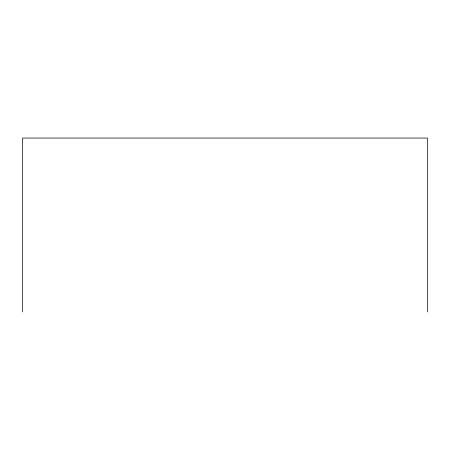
<?xml version="1.0" encoding="UTF-8"?>
<svg xmlns="http://www.w3.org/2000/svg" width="450" height="450" viewBox="0 0 450 450"><rect width="100%" height="100%" fill="white"/><g stroke="black" fill="none" stroke-linecap="round" stroke-linejoin="round"><path stroke-width="0.67" d="M427.5 311.951L427.5 138.049L22.5 138.049L22.5 311.951"/></g></svg>
